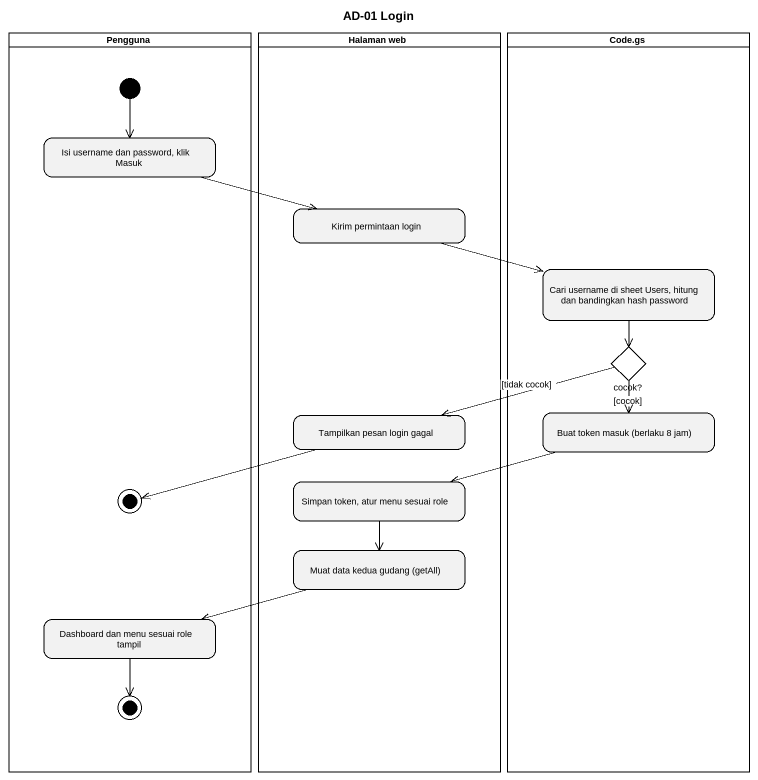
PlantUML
@startuml
title AD-01 Login
hide empty description
state Pengguna <<partition>> {
  state "Isi username dan password, klik Masuk" as Isi_username_dan_password
  state final1 <<end>>
  state "Dashboard dan menu sesuai role tampil" as Dashboard_dan_menu_sesuai
  state final2 <<end>>
  [*] --> Isi_username_dan_password
}
state "Halaman web" as Halaman_web <<partition>> {
  state "Kirim permintaan login" as Kirim_permintaan_login
  state "Tampilkan pesan login gagal" as Tampilkan_pesan_login_gagal
  state "Simpan token, atur menu sesuai role" as Simpan_token_atur_menu
  state "Muat data kedua gudang (getAll)" as Muat_data_kedua_gudang
}
state "Code.gs" as Code_gs <<partition>> {
  state "Cari username di sheet Users, hitung dan bandingkan hash password" as Cari_username_di_sheet
  state "cocok?" as cocok <<choice>>
  state "Buat token masuk (berlaku 8 jam)" as Buat_token_masuk_berlaku_8
}
Isi_username_dan_password -right-> Kirim_permintaan_login
Kirim_permintaan_login -right-> Cari_username_di_sheet
Cari_username_di_sheet --> cocok
cocok --> Buat_token_masuk_berlaku_8 : [cocok]
cocok -left-> Tampilkan_pesan_login_gagal : [tidak cocok]
Buat_token_masuk_berlaku_8 -left-> Simpan_token_atur_menu
Tampilkan_pesan_login_gagal -left-> final1
Simpan_token_atur_menu --> Muat_data_kedua_gudang
Muat_data_kedua_gudang -left-> Dashboard_dan_menu_sesuai
Dashboard_dan_menu_sesuai --> final2
@enduml
